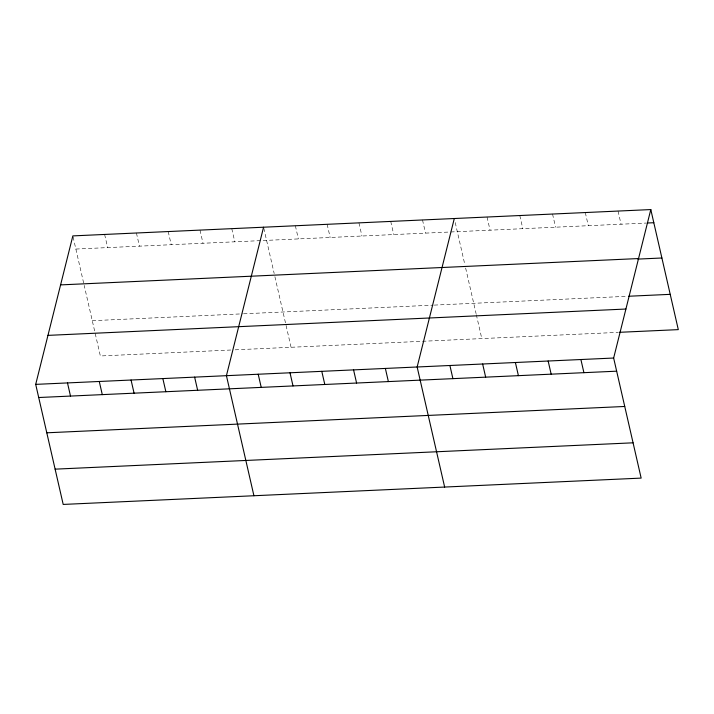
<?xml version="1.0" encoding="UTF-8"?>
<svg xmlns="http://www.w3.org/2000/svg" width="714" height="714" viewBox="0 0 714 714"><rect width="100%" height="100%" fill="white"/><g stroke="black" fill="none" stroke-linecap="round" stroke-linejoin="round"><path stroke-width="0.54" stroke-dasharray="3.57 2.68" d="M75.862 249.052L449.633 232.023M450.73 231.97L646.17 223.063M92.267 320.684L242.439 313.839M243.528 313.794L433.157 305.155M434.255 305.101L627.642 296.292M230.783 350.021L100.353 355.965L84.19 285.404M235.174 349.824L618.262 332.367M618.047 211.058L621.064 224.205M585.301 212.549L588.309 225.704M552.547 214.039L555.563 227.195M519.801 215.539L522.809 228.685M487.046 217.029L490.063 230.176M455.229 222.563L464.912 264.876M465.635 268.018L476.095 313.678M476.327 314.713L481.798 338.588M422.509 219.966L425.526 233.121M390.728 221.42L393.735 234.567M358.937 222.866L361.944 236.013M327.146 224.312L330.163 237.467M295.364 225.758L298.372 238.913M263.805 228.221L274.194 273.569M274.908 276.711L291.071 347.272M231.782 228.658L234.799 241.805M200 230.104L203.008 243.26M168.209 231.559L171.226 244.706M136.428 233.005L139.435 246.151M104.637 234.451L107.644 247.597M73.078 236.914L83.708 283.297"/><path stroke-width="1.07" d="M650.802 209.568L613.647 358.035L641.154 478.103L63.198 504.432L35.7 384.373L72.846 235.897L650.802 209.568L678.3 329.627L619.35 332.313M263.573 227.213L226.427 375.68L253.925 495.739M454.3 218.52L417.146 366.987L444.643 487.055M647.259 223.018L653.81 222.714M60.592 284.895L638.539 258.557M637.879 259.093L661.896 257.995M628.739 296.239L670.223 294.346M47.963 335.375L625.91 309.037M35.7 384.373L613.647 358.035M38.708 397.519L616.664 371.182M46.794 432.8L624.741 406.471M55.121 469.152L633.068 442.814M580.901 359.526L583.909 372.681M548.147 361.016L551.163 374.172M515.401 362.516L518.409 375.662M482.646 364.006L485.663 377.153M449.9 365.497L452.908 378.643M385.364 368.433L388.371 381.588M353.573 369.888L356.589 383.034M321.782 371.334L324.799 384.48M290 372.779L293.008 385.935M258.209 374.234L261.226 387.381M194.636 377.126L197.644 390.281M162.846 378.572L165.862 391.727M131.064 380.026L134.071 393.173M99.273 381.472L102.289 394.619M67.491 382.918L70.499 396.074"/></g></svg>
